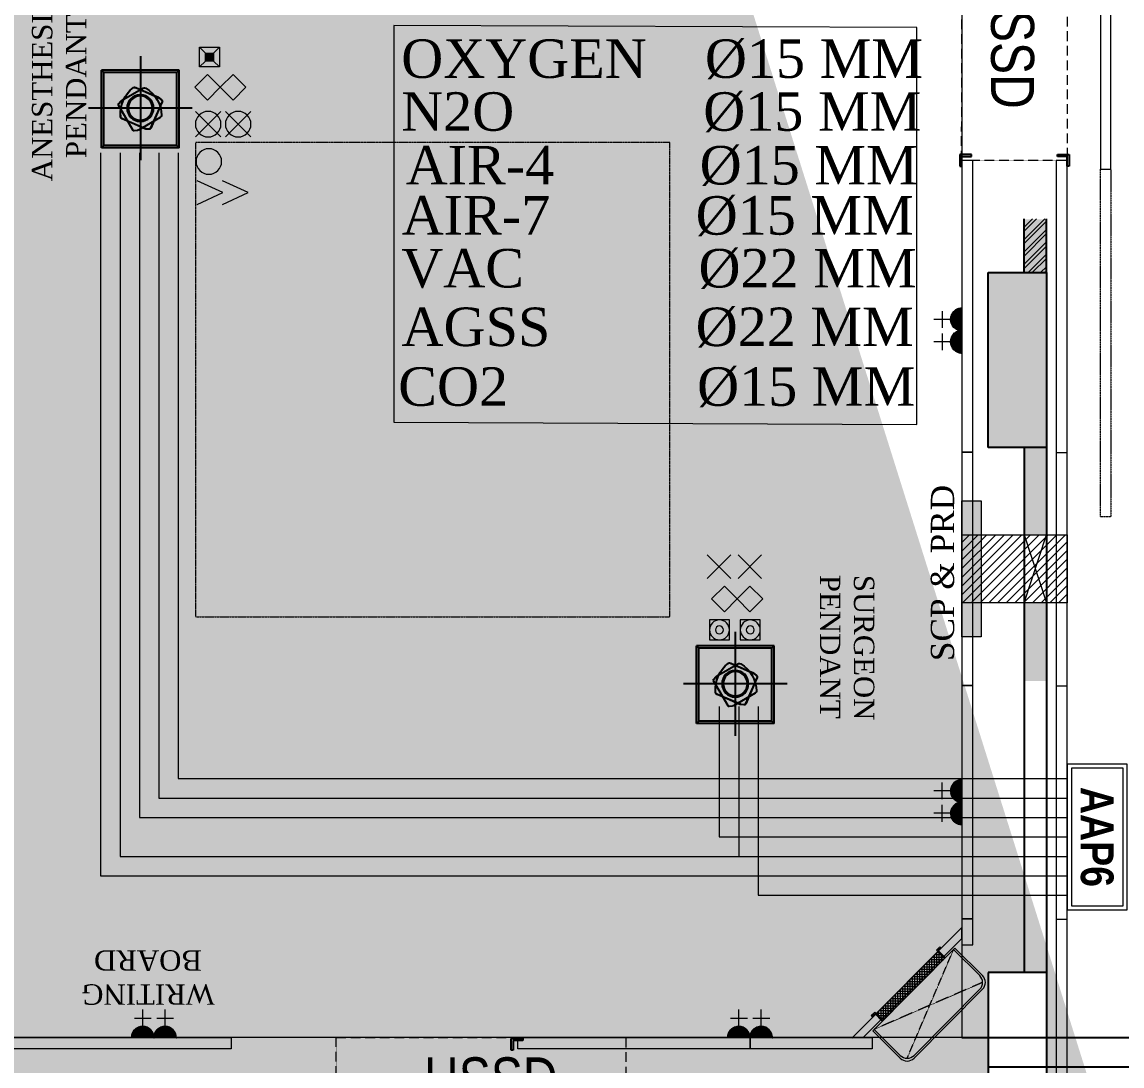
# Model space of a CAD drawing. Header units: metres. Extents: x 11749222 to 11901021, y -3863762 to -3708780.
# Drawn here: x 11811842 to 11817502, y -3812573 to -3807203 of the extents above; entities that cross this region are included whole.
import ezdxf
from ezdxf.enums import TextEntityAlignment as Align

# ---------------------------------------------------------------- set-up
doc = ezdxf.new("R2010")
doc.units = ezdxf.units.M
doc.header["$MEASUREMENT"] = 0
doc.header["$PDMODE"] = 35
for name, pattern in [('CENTER', [0]), ('DASHED', [0.75, 0.5, -0.25]), ('DASHED2', [0.375, 0.25, -0.125]), ('HIDDEN2', [0.1875, 0.125, -0.0625])]:
    doc.linetypes.add(name, pattern=pattern)
doc.layers.get('0').update_dxf_attribs({"color": 251, "linetype": 'CONTINUOUS'})
doc.layers.get('Defpoints').update_dxf_attribs({"color": 251, "linetype": 'CONTINUOUS'})
for name, color, linetype in [('-AC TEXT', 250, 'CONTINUOUS'), ('BLOCK', 251, 'CONTINUOUS'), ('CEN', 8, 'CENTER'), ('EL', 4, 'CONTINUOUS'), ('HATCH', 251, 'CONTINUOUS'), ('HS', 251, 'CONTINUOUS'), ('MEDI AAP', 206, 'CONTINUOUS'), ('OT SCP', 1, 'CONTINUOUS'), ('OT WALL', 252, 'CONTINUOUS'), ('OT WRITING BOARD', 7, 'CONTINUOUS'), ('PEND', 30, 'CONTINUOUS'), ('PRD', 251, 'CONTINUOUS'), ('proposed floor pattern', 5, 'CONTINUOUS'), ('RD', 3, 'CONTINUOUS'), ('Wall', 251, 'CONTINUOUS')]:
    doc.layers.add(name, color=color, linetype=linetype)
for name, color, linetype, lineweight in [('MEDI AGSS', 173, 'CONTINUOUS', 13), ('MEDI AIR 7', 4, 'CONTINUOUS', 25), ('MEDI AIR-4', 6, 'CONTINUOUS', 25), ('Medi CO2', 30, 'CONTINUOUS', 5), ('MEDI N2O', 5, 'CONTINUOUS', 25), ('MEDI O2', 3, 'CONTINUOUS', 25), ('MEDI VAC', 1, 'CONTINUOUS', 25), ('MGPS', 123, 'CONTINUOUS', 13), ('OT TEXT', 251, 'CONTINUOUS', 5), ('PROJETION', 251, 'CONTINUOUS', 5), ('VENT', 251, 'DASHED', 0), ('WALL PANEL', 7, 'CONTINUOUS', 15)]:
    doc.layers.add(name, color=color, linetype=linetype, lineweight=lineweight)
doc.styles.add('0_RM-NM', font='arial.ttf')
doc.styles.add('Arial_3', font='arial.ttf', dxfattribs={"width": 0.8, "height": 245.883234})
doc.styles.add('Scale M 75', font='times.ttf', dxfattribs={"height": 125})
doc.styles.get("Standard").update_dxf_attribs({"font": 'arial.ttf'})
doc.styles.add('STYLE1', font='ARIALNB.TTF')
doc.dimstyles.new('Scale 50', dxfattribs={"dimscale": 0, "dimtxt": 200, "dimasz": 150, "dimexe": 0, "dimexo": 0.1, "dimgap": 0, "dimtad": 0, "dimtoh": 1, "dimdec": 0, "dimzin": 0, "dimdsep": 46, "dimtxsty": '0_RM-NM', "dimcen": 0, "dimdle": 100, "dimclrd": 204, "dimclre": 212, "dimclrt": 224, "dimadec": 0, "dimazin": 0, "dimtfac": 1, "dimtdec": 0, "dimtofl": 0, "dimtmove": 1, "dimatfit": 3, "dimfxl": 0.15, "dimtolj": 1, "dimtzin": 0, "dimlwe": -1, "dimarcsym": 0})

# ---------------------------------------------------------------- blocks, each defined once
blk = doc.blocks.new('A$C53F779DD')
at = {"layer": 'Medi CO2', "linetype": 'ByBlock', "lineweight": 15}
h = blk.add_hatch(color=30, dxfattribs=at)
h.dxf.hatch_style = 1
h.paths.add_polyline_path([(635, 0), (638, 635), (0, 635, -0.414214)])
h.paths.add_polyline_path([(0, 635), (-638, 635), (-635, 0, -0.414214)])
h.paths.add_polyline_path([(0, -635, -0.414214), (-635, 0), (-638, -635)])
h.paths.add_polyline_path([(638, -635), (635, 0, -0.414214), (0, -635)])
h.paths.add_polyline_path([(255, 0, 1), (-255, 0, 1)])
at = {"layer": 'Medi CO2', "color": 30, "linetype": 'ByBlock', "lineweight": 15}
for p, q in [((-641, 635), (636, 635)), ((-638, -635), (-638, 635)), ((636, 635), (636, -635)), ((636, -635), (-641, -635))]:
    blk.add_line(p, q, dxfattribs=at)
for radius in [635, 255]:
    blk.add_circle((0, 0), radius, dxfattribs=at)
blk = doc.blocks.new('A$C173265A9')
at = {"layer": 'MEDI AIR 7', "lineweight": 15}
h = blk.add_hatch(color=4, dxfattribs=at)
h.dxf.hatch_style = 1
h.paths.add_polyline_path([(3169, 1585), (1585, 0), (3169, -1585)])
h.paths.add_polyline_path([(1585, 0), (0, 1585), (0, -1585)])
at = {"layer": 'MEDI AIR 7', "color": 4, "lineweight": 15}
for p, q in [((0, 1585, 0), (3169, -1585, 0)), ((3169, 1585, 0), (0, -1585, 0))]:
    blk.add_line(p, q, dxfattribs=at)
blk = doc.blocks.new('A$C1A766040')
at = {"layer": 'MEDI VAC', "lineweight": 15}
h = blk.add_hatch(color=256, dxfattribs=at)
h.dxf.hatch_style = 1
h.paths.add_polyline_path([(1726, -1726), (3451, 0), (1726, 1726), (0, 0)])
for p, q in [((1726, 1726), (0, 0)), ((3451, 0), (1726, 1726)), ((0, 0), (1726, -1726)), ((1726, -1726), (3451, 0))]:
    blk.add_line(p, q, dxfattribs=at)
blk = doc.blocks.new('A$C3A3D1474')
at = {"layer": 'MEDI AGSS', "lineweight": 15}
h = blk.add_hatch(color=256, dxfattribs=at)
h.dxf.hatch_style = 1
h.paths.add_polyline_path([(258, 255), (-258, 255), (-258, -255), (258, -255)])
for p, q in [((-638, -635), (-638, 635)), ((-638, 635), (638, 635)), ((-638, 635), (-256, 255)), ((256, 255), (638, 635)), ((638, 635), (638, -635)), ((-638, -635), (-256, -255)), ((638, -635), (-638, -635)), ((256, -255), (638, -635))]:
    blk.add_line(p, q, dxfattribs=at)
at = {"layer": 'MEDI AGSS', "lineweight": 15, "elevation": 0}
blk.add_lwpolyline([(-258, 255), (258, 255), (258, -255), (-258, -255)], close=True, dxfattribs=at)
blk = doc.blocks.new('A$C42ED42C6')
at = {"layer": 'MEDI N2O', "linetype": 'Continuous', "lineweight": 15}
h = blk.add_hatch(color=5, dxfattribs=at)
h.dxf.hatch_style = 1
h.paths.add_polyline_path([(2946, 1220), (1726, 0), (2946, -1220, 0.1989124), (3451, 0, 0.1989124)])
h.paths.add_polyline_path([(1726, 0), (505, -1220, 0.4142136), (2946, -1220)])
h.paths.add_polyline_path([(505, 1220, 0.1989124), (0, 0, 0.1989124), (505, -1220), (1726, 0)])
h.paths.add_polyline_path([(2946, 1220, 0.4142136), (505, 1220), (1726, 0)])
at = {"layer": 'MEDI N2O', "color": 5, "linetype": 'Continuous', "lineweight": 15}
blk.add_circle((1726, 0), 1726, dxfattribs=at)
blk = doc.blocks.new('A$C6CEF60F2')
at = {"layer": 'MEDI O2', "lineweight": 15}
h = blk.add_hatch(color=256, dxfattribs=at)
h.dxf.hatch_style = 1
h.paths.add_polyline_path([(0, 1587), (0, -1587), (3451, 0)])
for p, q in [((0, 1587, 0), (3451, 0, 0)), ((3451, 0, 0), (0, -1587, 0))]:
    blk.add_line(p, q, dxfattribs=at)
blk = doc.blocks.new('A$C04586E02')
at = {"layer": 'MEDI AIR-4', "lineweight": 15}
h = blk.add_hatch(color=256, dxfattribs=at)
h.dxf.hatch_style = 1
h.paths.add_polyline_path([(2946, 1220), (1726, 0), (2946, -1220, 0.1989124), (3451, 0, 0.1989124)])
h.paths.add_polyline_path([(1726, 0), (505, -1220, 0.4142136), (2946, -1220)])
h.paths.add_polyline_path([(505, 1220, 0.1989124), (0, 0, 0.1989124), (505, -1220), (1726, 0)])
h.paths.add_polyline_path([(2946, 1220, 0.4142136), (505, 1220), (1726, 0)])
for p, q in [((0, 1726), (3451, -1726)), ((3451, 1726), (0, -1726))]:
    blk.add_line(p, q, dxfattribs=at)
blk.add_circle((1726, 0), 1726, dxfattribs=at)
blk = doc.blocks.new('A$C4C3A21FC')
at = {"color": 177, "ltscale": 15, "true_color": 0x293189}
for p, q in [((0, 0), (0, 60)), ((0, 60), (60, 60)), ((60, 60), (60, 50)), ((60, 50), (10, 50)), ((10, 50), (10, 0)), ((10, 0), (0, 0))]:
    blk.add_line(p, q, dxfattribs=at)
blk = doc.blocks.new('A$C746E60D0')
at = {"lineweight": 15, "ltscale": 200}
h = blk.add_hatch(dxfattribs=at)
h.set_pattern_fill('ANSI37', color=251, scale=100, angle=540, style=0)
h.set_pattern_definition([(225, (40761.635, 430672.29), (8.83883476, -8.83883476), []), (315, (40761.635, 430672.29), (8.83883476, 8.83883476), [])])
h.paths.add_polyline_path([(0, 225.2), (-50, 225.2), (-50, -224.8), (0, -224.8)])
at = {"layer": 'RD', "color": 123, "lineweight": 15}
for p, q in [((-50, -299.6), (-50, 300.1)), ((5, 230.2), (-50, 230.2)), ((10, 250.2), (0, 250.2)), ((0, 245.2), (0, 250.2)), ((5, 245.2), (0, 245.2)), ((5, 245.2), (5, 230.2)), ((10, 250.2), (10, 225.2)), ((10, 225.2), (-50, 225.2)), ((0, -225.2), (0, 225.2)), ((10, -225.2), (-50, -225.2)), ((10, -250.2), (10, -225.2)), ((5, -230.2), (-50, -230.2)), ((5, -245.2), (0, -245.2)), ((0, -250.2), (0, -245.2)), ((10, -250.2), (0, -250.2)), ((5, -245.2), (5, -230.2))]:
    blk.add_line(p, q, dxfattribs=at)
for points in [[(-50, 300.1), (-250, 300.1, 0.414214), (-300, 250.1), (-300, -249.6, 0.414214), (-250, -299.6), (-50, -299.6)], [(-50, 290.1), (-240, 290.1, 0.414214), (-290, 240.1), (-290, -239.6, 0.414214), (-240, -289.6), (-50, -289.6)]]:
    blk.add_lwpolyline(points, format="xyb", dxfattribs=at)
at = {"layer": 'VENT', "linetype": 'DASHED2', "lineweight": 15}
for p, q in [((-275.4, -275), (-50, 290.1)), ((-275.4, 275.4), (-50, -289.6))]:
    blk.add_line(p, q, dxfattribs=at)
blk = doc.blocks.new('A$C42650223')
at = {"layer": 'WALL PANEL', "color": 150, "lineweight": 15}
blk.add_lwpolyline([(282.8, 226.2), (282.8, 282.8), (-282.8, -282.8), (-226.2, -282.8), (282.8, 226.2)], dxfattribs=at)
at = {"layer": 'OT WALL', "xscale": 0.9998750156232056, "yscale": 0.9998750156232056, "zscale": 0.9998750156232056, "rotation": 134.9999999999999}
blk.add_blockref('A$C746E60D0', (0, 0), dxfattribs=at)
blk = doc.blocks.new('A$C067107AD')
at = {"color": 21, "linetype": 'DASHED2', "lineweight": 5, "ltscale": 0.1}
blk.add_lwpolyline([(-1790.9, -53.8), (-1790.9, 0), (-3579.8, 0), (-3579.8, -53.8)], close=True, dxfattribs=at)
at = {"color": 14, "lineweight": 9}
blk.add_lwpolyline([(0, -53.8), (-1790.9, -53.8), (-1790.9, 0), (0, 0), (0, -53.8)], dxfattribs=at)
for points in [[(-79.4, 50.9), (-267.4, 50.9), (-267.4, 32.2), (-79.4, 32.2)], [(-106.1, 56.2), (-127.4, 56.2), (-127.4, -1.1), (-106.1, -1.1)], [(-106.1, -109.9), (-127.4, -109.9), (-127.4, -52.7), (-106.1, -52.7)], [(-79.4, -104.6), (-267.4, -104.6), (-267.4, -86), (-79.4, -86)]]:
    blk.add_lwpolyline(points, close=True, dxfattribs=at)
blk = doc.blocks.new('EL')
at = {"ltscale": 10, "true_color": 0x991b1e}
h = blk.add_hatch(dxfattribs=at)
h.set_pattern_fill('ANSI31', color=244)
h.paths.add_polyline_path([(-50, 0), (50, 0, 1)])
at = {"layer": 'EL', "color": 14, "lineweight": 20}
for p, q in [((0, 50), (0, 125)), ((-37.5, 87.5), (37.5, 87.5)), ((-50, 0), (50, 0))]:
    blk.add_line(p, q, dxfattribs=at)
blk.add_arc((0, 0), 50, 0, 180, dxfattribs=at)
blk = doc.blocks.new('A$C0378139A')
at = {"layer": 'proposed floor pattern', "color": 7, "linetype": 'ByBlock', "lineweight": 15, "ltscale": 100, "xscale": 0.5604414809457731, "yscale": 0.5604414809457731, "zscale": 0.5604414809457731, "rotation": 270}
for p in [(0, 28), (0, -28)]:
    blk.add_blockref('EL', p, dxfattribs=at)
blk = doc.blocks.new('*D146')
at = {"color": 212, "ltscale": 500, "transparency": 16777216}
for p, q in [((11816678.2, -3805658.3), (11817754.3, -3805658.3)), ((11816678.2, -3812426.8), (11817754.3, -3812426.8))]:
    blk.add_line(p, q, dxfattribs=at)
at = {"color": 204, "lineweight": -2, "ltscale": 500, "transparency": 16777216}
for p, q in [((11817754.3, -3805808.3), (11817754.3, -3808743.2)), ((11817754.3, -3812276.8), (11817754.3, -3809342))]:
    blk.add_line(p, q, dxfattribs=at)
at = {"color": 204, "ltscale": 500, "transparency": 16777216}
for points in [[(11817729.3, -3805808.3), (11817779.3, -3805808.3), (11817754.3, -3805658.3)], [(11817729.3, -3812276.8), (11817779.3, -3812276.8), (11817754.3, -3812426.8)]]:
    blk.add_solid(points, dxfattribs=at)
at = {"layer": 'Defpoints', "color": 0, "ltscale": 500, "transparency": 16777216}
for p in [(11816678.1, -3805658.3), (11817754.3, -3805658.3), (11816678.1, -3812426.8)]:
    blk.add_point(p, dxfattribs=at)
at = {"color": 224, "ltscale": 500, "transparency": 16777216, "insert": (11817754.3, -3809042.6), "char_height": 200, "attachment_point": 5, "rotation": 90, "style": '0_RM-NM'}
blk.add_mtext('\\A1;6768', dxfattribs=at)
blk = doc.blocks.new('*D147')
at = {"color": 212, "ltscale": 500, "transparency": 16777216}
for p, q in [((11816213.2, -3805308.3), (11818014.1, -3805308.3)), ((11816813.2, -3812576.8), (11818014.1, -3812576.8))]:
    blk.add_line(p, q, dxfattribs=at)
at = {"color": 204, "lineweight": -2, "ltscale": 500, "transparency": 16777216}
for p, q in [((11818014.1, -3805458.3), (11818014.1, -3808644.6)), ((11818014.1, -3812426.8), (11818014.1, -3809240.6))]:
    blk.add_line(p, q, dxfattribs=at)
at = {"color": 204, "ltscale": 500, "transparency": 16777216}
for points in [[(11817989.1, -3805458.3), (11818039.1, -3805458.3), (11818014.1, -3805308.3)], [(11817989.1, -3812426.8), (11818039.1, -3812426.8), (11818014.1, -3812576.8)]]:
    blk.add_solid(points, dxfattribs=at)
at = {"layer": 'Defpoints', "color": 0, "ltscale": 500, "transparency": 16777216}
for p in [(11816213.1, -3805308.3), (11818014.1, -3805308.3), (11816813.1, -3812576.8)]:
    blk.add_point(p, dxfattribs=at)
at = {"color": 224, "ltscale": 500, "transparency": 16777216, "insert": (11818014.1, -3808942.6), "char_height": 200, "attachment_point": 5, "rotation": 90, "style": '0_RM-NM'}
blk.add_mtext('\\A1;7268', dxfattribs=at)
blk = doc.blocks.new('A$C3E4F7642')
at = {"layer": 'CEN'}
blk.add_line((0, 267.2), (0, -267.2), dxfattribs=at)
at = {"layer": 'CEN', "color": 251, "true_color": 0x636466}
blk.add_line((-267.2, 0), (267.2, 0), dxfattribs=at)
at = {"layer": 'PEND', "color": 244, "linetype": 'Continuous', "true_color": 0x991b1e}
for p, q in [((-200, 195.5), (200, 195.5)), ((-188, 183.5), (-200, 195.5)), ((-200, -204.5), (-200, 195.5)), ((-188, 183.5), (188, 183.5)), ((-188, -192.5), (-188, 183.5)), ((188, 183.5), (200, 195.5)), ((188, -192.5), (188, 183.5)), ((200, -204.5), (200, 195.5)), ((22.7, 106.4), (-95.5, 52.7)), ((25.5, 105.8), (-94.1, 55.2)), ((97, 38.6), (-15.7, 103.2)), ((-112.7, 31.3), (-50.7, -105.4)), ((-111.9, 34.2), (-53.4, -104.1)), ((-99.1, 50.3), (-111.4, 38.3)), ((-97.7, 52.9), (-110.4, 41.2)), ((37.4, -114.6), (112.1, 15.7)), ((111.4, 22.8), (100.3, 35.9)), ((-102.7, -48.7), (10, -113.2)), ((-26, -106), (93.6, -55.4)), ((-23.2, -106.6), (95, -53)), ((-47.4, -107.9), (-30.2, -106.9)), ((-44.5, -109.1), (-27.4, -107.7)), ((14, -114.7), (31, -117.6)), ((-188, -192.5), (-200, -204.5)), ((-200, -204.5), (200, -204.5)), ((-188, -192.5), (188, -192.5)), ((188, -192.5), (200, -204.5))]:
    blk.add_line(p, q, dxfattribs=at)
for radius in [68.3, 68.3, 62.1, 62.1]:
    blk.add_circle((0, 0), radius, dxfattribs=at)
for centre, radius, start, end in [((58.6, -40.2), 167.6, 121.2494, 179.1434), ((-21.9, 92.4), 12.4, 60.1964, 121.2495), ((27.9, 95.1), 12.4, 53.3559, 114.409), ((30.3, 94.3), 12.4, 51.8551, 112.9081), ((-64.7, -29.4), 167.6, 355.462, 53.356), ((-65.5, -27.7), 167.6, 353.9611, 51.8551), ((-107.1, 33.9), 6.21, 134.2642, 204.409), ((-106.1, 36.6), 6.21, 132.7634, 202.9081), ((-90.4, 41.4), 12.4, 114.4091, 134.2643), ((-89.3, 43.8), 12.4, 112.9082, 132.7634), ((90.8, 27.9), 12.4, 40.3412, 60.1964), ((106.7, 18.8), 6.21, 330.1965, 40.3413), ((-96.5, -37.9), 12.4, 179.1433, 240.1963), ((88.8, -44), 12.4, 292.9082, 353.9612), ((89.9, -41.7), 12.4, 294.4091, 355.4621), ((-47.7, -101.7), 6.21, 202.9081, 273.0529), ((-45, -102.9), 6.21, 204.409, 274.5538), ((-30.8, -94.5), 12.4, 273.0529, 292.9081), ((-28.3, -95.3), 12.4, 274.5538, 294.409), ((16.2, -102.4), 12.4, 240.1966, 260.0518), ((32, -111.5), 6.21, 260.0515, 330.1963)]:
    blk.add_arc(centre, radius, start, end, dxfattribs=at)

msp = doc.modelspace()

# ---------------------------------------------------------------- hatches: boundary and pattern name
at = {"ltscale": 500}
msp.add_hatch(color=256, dxfattribs=at).paths.add_polyline_path([(11817113.1, -3808217.7), (11816998.1, -3808217.7), (11816998.1, -3808491.8), (11817113.1, -3808491.8)])
h = msp.add_hatch(color=256, dxfattribs=at)
h.paths.add_polyline_path([(11816998.1, -3809840.2), (11817113.1, -3809840.2), (11817113.1, -3809391.8), (11816998.1, -3809391.8)])
h.paths.add_polyline_path([(11817113.1, -3810190.2), (11816998.1, -3810190.2), (11816998.1, -3810591.8), (11817113.1, -3810591.8)])
at = {"lineweight": 15, "ltscale": 10}
h = msp.add_hatch(dxfattribs=at)
h.set_pattern_fill('ANSI31', color=1, scale=10.000353, angle=1260)
h.set_pattern_definition([(225, (11327261.756, -4119504.818), (22.451432, -22.451432), [])])
h.paths.add_polyline_path([(11817220.2, -3809840.2), (11817220.2, -3810190.2), (11816678, -3810190.2), (11816678, -3809840.1)])
at = {"layer": 'HATCH', "ltscale": 500}
h = msp.add_hatch(color=251, dxfattribs=at)
h.dxf.hatch_style = 1
h.paths.add_polyline_path([(11782733.1, -3820581.8), (11783033.1, -3820581.8), (11783033.1, -3821481.8), (11782733.1, -3821481.8)])
h.paths.add_polyline_path([(11826143.1, -3824446.8), (11827043.1, -3824446.8), (11827043.1, -3824746.8), (11826143.1, -3824746.8)])
h.paths.add_polyline_path([(11800558.1, -3830511.8), (11800858.1, -3830511.8), (11800858.1, -3831411.8), (11800558.1, -3831411.8)])
h.paths.add_polyline_path([(11822943.1, -3830511.8), (11823543.1, -3830511.8), (11823543.1, -3830811.8), (11822943.1, -3830811.8)])
h.paths.add_polyline_path([(11779303.1, -3812391.8), (11780053.1, -3812391.8), (11780053.1, -3812691.8), (11779303.1, -3812691.8)])
h.paths.add_polyline_path([(11779303.1, -3815921.8), (11780203.1, -3815921.8), (11780203.1, -3816221.8), (11779303.1, -3816221.8)])
h.paths.add_polyline_path([(11816284.8, -3830411.8), (11817113.1, -3830411.8), (11817113.1, -3830711.8), (11816284.8, -3830711.8)])
h.paths.add_polyline_path([(11792528.1, -3829811.8), (11792828.1, -3829811.8), (11792828.1, -3830711.8), (11792528.1, -3830711.8)])
h.paths.add_polyline_path([(11786358.1, -3829961.8), (11786658.1, -3829961.8), (11786658.1, -3830711.8), (11786358.1, -3830711.8)])
h.paths.add_polyline_path([(11786033.1, -3830736.8), (11786333.1, -3830736.8), (11786333.1, -3831486.8), (11786033.1, -3831486.8)])
h.paths.add_polyline_path([(11779303.1, -3801521.8), (11780053.1, -3801521.8), (11780053.1, -3801821.8), (11779303.1, -3801821.8)])
h.paths.add_polyline_path([(11826143.1, -3801521.8), (11827043.1, -3801521.8), (11827043.1, -3801821.8), (11826143.1, -3801821.8)])
h.paths.add_polyline_path([(11779203.1, -3820581.8), (11779503.1, -3820581.8), (11779503.1, -3821481.8), (11779203.1, -3821481.8)])
h.paths.add_polyline_path([(11786033.1, -3829961.8), (11786333.1, -3829961.8), (11786333.1, -3830711.8), (11786033.1, -3830711.8)])
h.paths.add_polyline_path([(11826043.1, -3787791.8), (11826343.1, -3787791.8), (11826343.1, -3786813.5), (11826043.1, -3786813.5)])
h.paths.add_polyline_path([(11779303.1, -3808791.8), (11780053.1, -3808791.8), (11780053.1, -3809091.8), (11779303.1, -3809091.8)])
h.paths.add_polyline_path([(11807758.1, -3830511.8), (11808058.1, -3830511.8), (11808058.1, -3831411.8), (11807758.1, -3831411.8)])
h.paths.add_polyline_path([(11826143.1, -3781561.8), (11827043.1, -3781561.8), (11827043.1, -3781861.8), (11826143.1, -3781861.8)])
h.paths.add_polyline_path([(11826143.1, -3797921.8), (11827043.1, -3797921.8), (11827043.1, -3798221.8), (11826143.1, -3798221.8)])
h.paths.add_polyline_path([(11779303.1, -3805191.8), (11780053.1, -3805191.8), (11780053.1, -3805491.8), (11779303.1, -3805491.8)])
h.paths.add_polyline_path([(11811358.1, -3824481.8), (11811658.1, -3824481.8), (11811658.1, -3825381.8), (11811358.1, -3825381.8)])
h.paths.add_polyline_path([(11826143.1, -3805191.8), (11827043.1, -3805191.8), (11827043.1, -3805491.8), (11826143.1, -3805491.8)])
h.paths.add_polyline_path([(11784348.1, -3790791.8), (11784648.1, -3790791.8), (11784648.1, -3791391.8), (11784348.1, -3791391.8)])
h.paths.add_polyline_path([(11779303.1, -3790791.8), (11780203.1, -3790791.8), (11780203.1, -3791091.8), (11779303.1, -3791091.8)])
h.paths.add_polyline_path([(11826143.1, -3790791.8), (11826943.1, -3790791.8), (11826943.1, -3791091.8), (11826143.1, -3791091.8)])
h.paths.add_polyline_path([(11822943.1, -3819521.8), (11823642, -3819521.8), (11823642, -3819821.8), (11822943.1, -3819821.8)])
h.paths.add_polyline_path([(11820113.1, -3830411.8), (11820941.3, -3830411.8), (11820941.3, -3830711.8), (11820113.1, -3830711.8)])
h.paths.add_polyline_path([(11826143.1, -3812391.8), (11827043.1, -3812391.8), (11827043.1, -3812691.8), (11826143.1, -3812691.8)])
h.paths.add_polyline_path([(11784348.1, -3787191.8), (11784648.1, -3787191.8), (11784648.1, -3787791.8), (11784348.1, -3787791.8)])
h.paths.add_polyline_path([(11784673.1, -3787191.8), (11784973.1, -3787191.8), (11784973.1, -3787791.8), (11784673.1, -3787791.8)])
h.paths.add_polyline_path([(11780683.1, -3786891.8), (11780983.1, -3786891.8), (11780983.1, -3787791.8), (11780683.1, -3787791.8)])
h.paths.add_polyline_path([(11826143.1, -3830411.8), (11827043.1, -3830411.8), (11827043.1, -3830711.8), (11826143.1, -3830711.8)])
h.paths.add_polyline_path([(11798793.1, -3779261.8), (11799093.1, -3779261.8), (11799093.1, -3780161.8), (11798793.1, -3780161.8)])
h.paths.add_polyline_path([(11804823.1, -3779261.8), (11805123.1, -3779261.8), (11805123.1, -3780161.8), (11804823.1, -3780161.8)])
h.paths.add_polyline_path([(11782733.1, -3829961.8), (11783033.1, -3829961.8), (11783033.1, -3830711.8), (11782733.1, -3830711.8)])
h.paths.add_polyline_path([(11784673.1, -3790791.8), (11784973.1, -3790791.8), (11784973.1, -3791391.8), (11784673.1, -3791391.8)])
h.paths.add_polyline_path([(11795493.1, -3779261.8), (11795793.1, -3779261.8), (11795793.1, -3780161.8), (11795493.1, -3780161.8)])
h.paths.add_polyline_path([(11780683.1, -3781011.8), (11780983.1, -3781011.8), (11780983.1, -3781761.8), (11780683.1, -3781761.8)])
h.paths.add_polyline_path([(11784348.1, -3794391.8), (11784648.1, -3794391.8), (11784648.1, -3794991.8), (11784348.1, -3794991.8)])
h.paths.add_polyline_path([(11784673.1, -3794991.8), (11784973.1, -3794991.8), (11784973.1, -3794391.8), (11784673.1, -3794391.8)])
h.paths.add_polyline_path([(11782733.1, -3815471.8), (11783033.1, -3815471.8), (11783033.1, -3816221.8), (11782733.1, -3816221.8)])
h.paths.add_polyline_path([(11784348.1, -3781011.8), (11784648.1, -3781011.8), (11784648.1, -3781761.8), (11784348.1, -3781761.8)])
h.paths.add_polyline_path([(11782283.1, -3830736.8), (11783033.1, -3830736.8), (11783033.1, -3831036.8), (11782283.1, -3831036.8)])
h.paths.add_polyline_path([(11811358.1, -3830511.8), (11811658.1, -3830511.8), (11811658.1, -3831411.8), (11811358.1, -3831411.8)])
h.paths.add_polyline_path([(11782733.1, -3824481.8), (11783033.1, -3824481.8), (11783033.1, -3825231.8), (11782733.1, -3825231.8)])
h.paths.add_polyline_path([(11804158.1, -3830511.8), (11804458.1, -3830511.8), (11804458.1, -3831411.8), (11804158.1, -3831411.8)])
h.paths.add_polyline_path([(11826143.1, -3794391.8), (11827043.1, -3794391.8), (11827043.1, -3794691.8), (11826143.1, -3794691.8)])
h.paths.add_polyline_path([(11779303.1, -3797921.8), (11780053.1, -3797921.8), (11780053.1, -3798221.8), (11779303.1, -3798221.8)])
h.paths.add_polyline_path([(11820113.1, -3830736.8), (11820713.1, -3830736.8), (11820713.1, -3831036.8), (11820113.1, -3831036.8)])
h.paths.add_polyline_path([(11779028.1, -3830736.8), (11779778.1, -3830736.8), (11779778.1, -3831036.8), (11779028.1, -3831036.8)])
h.paths.add_polyline_path([(11816513.1, -3830736.8), (11817113.1, -3830736.8), (11817113.1, -3831036.8), (11816513.1, -3831036.8)])
h.paths.add_polyline_path([(11780203.1, -3794391.8), (11779303.1, -3794391.8), (11779303.1, -3794691.8), (11780203.1, -3794691.8)])
h.paths.add_polyline_path([(11792528.1, -3824481.8), (11792828.1, -3824481.8), (11792828.1, -3825381.8), (11792528.1, -3825381.8)])
h.paths.add_polyline_path([(11796958.1, -3830511.8), (11797258.1, -3830511.8), (11797258.1, -3831411.8), (11796958.1, -3831411.8)])
h.paths.add_polyline_path([(11816813.1, -3824481.8), (11817113.1, -3824481.8), (11817113.1, -3825381.8), (11816813.1, -3825381.8)])
h.paths.add_polyline_path([(11826143.1, -3815921.8), (11827043.1, -3815921.8), (11827043.1, -3816221.8), (11826143.1, -3816221.8)])
h.paths.add_polyline_path([(11826143.1, -3821181.8), (11827121.3, -3821181.8), (11827121.3, -3821481.8), (11826143.1, -3821481.8)])
h.paths.add_polyline_path([(11787103.1, -3780861.8), (11787403.1, -3780861.8), (11787403.1, -3781761.8), (11787103.1, -3781761.8)])
edge = h.paths.add_edge_path()
edge.add_line((11807608.1, -3780861.8), (11807608.1, -3781761.8))
edge.add_line((11820113.1, -3821481.8), (11821091.3, -3821481.8))
edge.add_line((11786033.1, -3815471.8), (11786033.1, -3816221.8))
edge.add_line((11807908.1, -3787791.8), (11807908.1, -3786891.8))
edge.add_line((11786333.1, -3825231.8), (11786333.1, -3824481.8))
edge.add_line((11786358.1, -3824481.8), (11786358.1, -3825231.8))
h.paths.add_polyline_path([(11804823.1, -3821181.8), (11805723.1, -3821181.8), (11805723.1, -3821481.8), (11804823.1, -3821481.8)], flags=17)
h.paths.add_polyline_path([(11789463.1, -3820581.8), (11789763.1, -3820581.8), (11789763.1, -3821481.8), (11789463.1, -3821481.8)], flags=17)
h.paths.add_polyline_path([(11786358.1, -3820731.8), (11786658.1, -3820731.8), (11786658.1, -3821481.8), (11786358.1, -3821481.8)], flags=17)
h.paths.add_polyline_path([(11786358.1, -3824481.8), (11786658.1, -3824481.8), (11786658.1, -3825231.8), (11786358.1, -3825231.8)], flags=17)
h.paths.add_polyline_path([(11794814.8, -3821181.8), (11795793.1, -3821181.8), (11795793.1, -3821481.8), (11794814.8, -3821481.8)], flags=17)
h.paths.add_polyline_path([(11796618.9, -3824481.8), (11797597.2, -3824481.8), (11797597.2, -3824781.8), (11796618.9, -3824781.8)], flags=17)
h.paths.add_polyline_path([(11810183.1, -3821181.8), (11811083.1, -3821181.8), (11811083.1, -3821481.8), (11810183.1, -3821481.8)], flags=17)
h.paths.add_polyline_path([(11798793.1, -3821181.8), (11799771.3, -3821181.8), (11799771.3, -3821481.8), (11798793.1, -3821481.8)], flags=17)
h.paths.add_polyline_path([(11816213.1, -3821181.8), (11817113.1, -3821181.8), (11817113.1, -3821481.8), (11816213.1, -3821481.8)], flags=17)
h.paths.add_polyline_path([(11786033.1, -3820731.8), (11786333.1, -3820731.8), (11786333.1, -3821481.8), (11786033.1, -3821481.8)], flags=17)
h.paths.add_polyline_path([(11786033.1, -3824481.8), (11786333.1, -3824481.8), (11786333.1, -3825231.8), (11786033.1, -3825231.8)], flags=17)
h.paths.add_polyline_path([(11810183.1, -3794391.8), (11811083.1, -3794391.8), (11811083.1, -3794691.8), (11810183.1, -3794691.8)], flags=17)
h.paths.add_polyline_path([(11804823.1, -3787191.8), (11805123.1, -3787191.8), (11805123.1, -3787791.8), (11804823.1, -3787791.8)], flags=16)
h.paths.add_polyline_path([(11804823.1, -3801521.8), (11805723.1, -3801521.8), (11805723.1, -3801821.8), (11804823.1, -3801821.8)], flags=17)
h.paths.add_polyline_path([(11801593.1, -3785331.8), (11802193.1, -3785331.8), (11802193.1, -3785631.8), (11801593.1, -3785631.8)], flags=17)
h.paths.add_polyline_path([(11801593.1, -3787491.8), (11802193.1, -3787491.8), (11802193.1, -3787791.8), (11801593.1, -3787791.8)], flags=16)
h.paths.add_polyline_path([(11810183.1, -3815921.8), (11811083.1, -3815921.8), (11811083.1, -3816221.8), (11810183.1, -3816221.8)], flags=17)
h.paths.add_polyline_path([(11786033.1, -3815471.8), (11786333.1, -3815471.8), (11786333.1, -3816221.8), (11786033.1, -3816221.8)], flags=17)
h.paths.add_polyline_path([(11795793.1, -3805491.8), (11794893.1, -3805491.8), (11794893.1, -3805191.8), (11795793.1, -3805191.8)], flags=17)
h.paths.add_polyline_path([(11788863.1, -3812391.8), (11789763.1, -3812391.8), (11789763.1, -3812691.8), (11788863.1, -3812691.8)], flags=17)
h.paths.add_polyline_path([(11795493.1, -3815621.8), (11795793.1, -3815621.8), (11795793.1, -3816521.8), (11795493.1, -3816521.8)], flags=17)
h.paths.add_polyline_path([(11788863.1, -3815921.8), (11789763.1, -3815921.8), (11789763.1, -3816221.8), (11788863.1, -3816221.8)], flags=17)
h.paths.add_polyline_path([(11804823.1, -3812391.8), (11805723.1, -3812391.8), (11805723.1, -3812691.8), (11804823.1, -3812691.8)], flags=17)
h.paths.add_polyline_path([(11786358.1, -3815471.8), (11786658.1, -3815471.8), (11786658.1, -3816221.8), (11786358.1, -3816221.8)], flags=17)
h.paths.add_polyline_path([(11788863.1, -3808791.8), (11789763.1, -3808791.8), (11789763.1, -3809091.8), (11788863.1, -3809091.8)], flags=17)
h.paths.add_polyline_path([(11810183.1, -3797921.8), (11811083.1, -3797921.8), (11811083.1, -3798221.8), (11810183.1, -3798221.8)], flags=17)
h.paths.add_polyline_path([(11810183.1, -3808791.8), (11811083.1, -3808791.8), (11811083.1, -3809091.8), (11810183.1, -3809091.8)], flags=17)
h.paths.add_polyline_path([(11810183.1, -3805191.8), (11811083.1, -3805191.8), (11811083.1, -3805491.8), (11810183.1, -3805491.8)], flags=17)
h.paths.add_polyline_path([(11813683.1, -3819521.8), (11814283.1, -3819521.8), (11814283.1, -3819821.8), (11813683.1, -3819821.8)], flags=17)
h.paths.add_polyline_path([(11820113.1, -3801521.8), (11821013.1, -3801521.8), (11821013.1, -3801821.8), (11820113.1, -3801821.8)], flags=17)
h.paths.add_polyline_path([(11816213.1, -3801521.8), (11817113.1, -3801521.8), (11817113.1, -3801821.8), (11816213.1, -3801821.8)], flags=17)
h.paths.add_polyline_path([(11798793.1, -3808491.8), (11799093.1, -3808491.8), (11799093.1, -3809391.8), (11798793.1, -3809391.8)], flags=17)
h.paths.add_polyline_path([(11804823.1, -3808791.8), (11805723.1, -3808791.8), (11805723.1, -3809091.8), (11804823.1, -3809091.8)], flags=17)
h.paths.add_polyline_path([(11820113.1, -3821181.8), (11821091.3, -3821181.8), (11821091.3, -3821481.8), (11820113.1, -3821481.8)], flags=17)
h.paths.add_polyline_path([(11795493.1, -3808491.8), (11795793.1, -3808491.8), (11795793.1, -3809391.8), (11795493.1, -3809391.8)], flags=17)
h.paths.add_polyline_path([(11816813.1, -3808491.8), (11817113.1, -3808491.8), (11817113.1, -3809391.8), (11816813.1, -3809391.8)], flags=17)
h.paths.add_polyline_path([(11798793.1, -3801521.8), (11799693.1, -3801521.8), (11799693.1, -3801821.8), (11798793.1, -3801821.8)], flags=17)
h.paths.add_polyline_path([(11811910.6, -3787491.8), (11812810.6, -3787491.8), (11812810.6, -3787791.8), (11811910.6, -3787791.8)], flags=17)
h.paths.add_polyline_path([(11816213.1, -3787491.8), (11817113.1, -3787491.8), (11817113.1, -3787791.8), (11816213.1, -3787791.8)], flags=17)
h.paths.add_polyline_path([(11820113.1, -3787491.8), (11821013.1, -3787491.8), (11821013.1, -3787791.8), (11820113.1, -3787791.8)], flags=17)
h.paths.add_polyline_path([(11804823.1, -3805191.8), (11805723.1, -3805191.8), (11805723.1, -3805491.8), (11804823.1, -3805491.8)], flags=17)
h.paths.add_polyline_path([(11798793.1, -3805191.8), (11799693.1, -3805191.8), (11799693.1, -3805491.8), (11798793.1, -3805491.8)], flags=17)
h.paths.add_polyline_path([(11792363.1, -3819521.8), (11792963.1, -3819521.8), (11792963.1, -3819821.8), (11792363.1, -3819821.8)], flags=17)
h.paths.add_polyline_path([(11804823.1, -3794391.8), (11805723.1, -3794391.8), (11805723.1, -3794691.8), (11804823.1, -3794691.8)], flags=17)
h.paths.add_polyline_path([(11788863.1, -3805191.8), (11789763.1, -3805191.8), (11789763.1, -3805491.8), (11788863.1, -3805491.8)], flags=17)
h.paths.add_polyline_path([(11820113.1, -3805191.8), (11821013.1, -3805191.8), (11821013.1, -3805491.8), (11820113.1, -3805491.8)], flags=17)
h.paths.add_polyline_path([(11816213.1, -3805191.8), (11817113.1, -3805191.8), (11817113.1, -3805491.8), (11816213.1, -3805491.8)], flags=17)
h.paths.add_polyline_path([(11820113.1, -3808491.8), (11820413.1, -3808491.8), (11820413.1, -3809391.8), (11820113.1, -3809391.8)], flags=17)
h.paths.add_polyline_path([(11798793.1, -3812091.8), (11799093.1, -3812091.8), (11799093.1, -3812991.8), (11798793.1, -3812991.8)], flags=17)
h.paths.add_polyline_path([(11820113.1, -3815621.8), (11820413.1, -3815621.8), (11820413.1, -3816521.8), (11820113.1, -3816521.8)], flags=17)
h.paths.add_polyline_path([(11804823.1, -3797921.8), (11805723.1, -3797921.8), (11805723.1, -3798221.8), (11804823.1, -3798221.8)], flags=17)
h.paths.add_polyline_path([(11816813.1, -3797621.8), (11817113.1, -3797621.8), (11817113.1, -3798521.8), (11816813.1, -3798521.8)], flags=17)
h.paths.add_polyline_path([(11820113.1, -3797621.8), (11820413.1, -3797621.8), (11820413.1, -3798521.8), (11820113.1, -3798521.8)], flags=17)
h.paths.add_polyline_path([(11794893.1, -3801521.8), (11795793.1, -3801521.8), (11795793.1, -3801821.8), (11794893.1, -3801821.8)], flags=17)
h.paths.add_polyline_path([(11809987.8, -3801521.6), (11811083.1, -3801521.8), (11811083.1, -3801821.8), (11809987.8, -3801821.6)], flags=17)
h.paths.add_polyline_path([(11788863.1, -3801521.8), (11789763.1, -3801521.8), (11789763.1, -3801821.8), (11788863.1, -3801821.8)], flags=17)
h.paths.add_polyline_path([(11803818.9, -3824481.8), (11804797.2, -3824481.8), (11804797.2, -3824781.8), (11803818.9, -3824781.8)], flags=17)
h.paths.add_polyline_path([(11795493.1, -3812091.8), (11795793.1, -3812091.8), (11795793.1, -3812991.8), (11795493.1, -3812991.8)], flags=17)
h.paths.add_polyline_path([(11791348.1, -3781761.8), (11791648.1, -3781761.8), (11791648.1, -3780961.8), (11791348.1, -3780961.8)], flags=17)
h.paths.add_polyline_path([(11820113.1, -3794091.8), (11820413.1, -3794091.8), (11820413.1, -3794991.8), (11820113.1, -3794991.8)], flags=17)
h.paths.add_polyline_path([(11795493.1, -3784731.8), (11795793.1, -3784731.8), (11795793.1, -3785631.8), (11795493.1, -3785631.8)], flags=17)
h.paths.add_polyline_path([(11810183.1, -3790791.8), (11811083.1, -3790791.8), (11811083.1, -3791091.8), (11810183.1, -3791091.8)], flags=17)
h.paths.add_polyline_path([(11804823.1, -3784731.8), (11805123.1, -3784731.8), (11805123.1, -3785631.8), (11804823.1, -3785631.8)], flags=17)
h.paths.add_polyline_path([(11791348.1, -3786891.8), (11791648.1, -3786891.8), (11791648.1, -3787791.8), (11791348.1, -3787791.8)], flags=17)
h.paths.add_polyline_path([(11807608.1, -3786891.8), (11807908.1, -3786891.8), (11807908.1, -3787791.8), (11807608.1, -3787791.8)], flags=16)
h.paths.add_polyline_path([(11788863.1, -3790791.8), (11789763.1, -3790791.8), (11789763.1, -3791091.8), (11788863.1, -3791091.8)], flags=17)
h.paths.add_polyline_path([(11798793.1, -3790791.8), (11799438.1, -3790791.8), (11799438.1, -3791091.8), (11798793.1, -3791091.8)], flags=17)
h.paths.add_polyline_path([(11787103.1, -3786891.8), (11787403.1, -3786891.8), (11787403.1, -3787791.8), (11787103.1, -3787791.8)], flags=17)
h.paths.add_polyline_path([(11816813.1, -3780861.8), (11817113.1, -3780861.8), (11817113.1, -3781761.8), (11816813.1, -3781761.8)], flags=17)
h.paths.add_polyline_path([(11795493.1, -3786891.8), (11795793.1, -3786891.8), (11795793.1, -3787791.8), (11795493.1, -3787791.8)], flags=17)
h.paths.add_polyline_path([(11812210.6, -3780861.8), (11812510.6, -3780861.8), (11812510.6, -3781761.8), (11812210.6, -3781761.8)], flags=17)
h.paths.add_polyline_path([(11820113.1, -3790791.8), (11821013.1, -3790791.8), (11821013.1, -3791091.8), (11820113.1, -3791091.8)], flags=17)
h.paths.add_polyline_path([(11795493.1, -3797621.8), (11795793.1, -3797621.8), (11795793.1, -3798521.8), (11795493.1, -3798521.8)], flags=17)
h.paths.add_polyline_path([(11788863.1, -3794391.8), (11789763.1, -3794391.8), (11789763.1, -3794691.8), (11788863.1, -3794691.8)], flags=17)
h.paths.add_polyline_path([(11807608.1, -3780861.8), (11807908.1, -3780861.8), (11807908.1, -3781761.8), (11807608.1, -3781761.8)], flags=17)
h.paths.add_polyline_path([(11816213.1, -3790791.8), (11817113.1, -3790791.8), (11817113.1, -3791091.8), (11816213.1, -3791091.8)], flags=17)
h.paths.add_polyline_path([(11820113.1, -3780861.8), (11820413.1, -3780861.8), (11820413.1, -3781761.8), (11820113.1, -3781761.8)], flags=17)
h.paths.add_polyline_path([(11807418.9, -3824481.8), (11808397.2, -3824481.8), (11808397.2, -3824781.8), (11807418.9, -3824781.8)], flags=17)
h.paths.add_polyline_path([(11804823.1, -3790791.8), (11805723.1, -3790791.8), (11805723.1, -3791091.8), (11804823.1, -3791091.8)], flags=17)
h.paths.add_polyline_path([(11804823.1, -3815921.8), (11805723.1, -3815921.8), (11805723.1, -3816221.8), (11804823.1, -3816221.8)], flags=17)
h.paths.add_polyline_path([(11798793.1, -3794091.8), (11799093.1, -3794091.8), (11799093.1, -3794991.8), (11798793.1, -3794991.8)], flags=17)
h.paths.add_polyline_path([(11810183.1, -3812391.8), (11811083.1, -3812391.8), (11811083.1, -3812691.8), (11810183.1, -3812691.8)], flags=17)
h.paths.add_polyline_path([(11795493.1, -3794991.8), (11795793.1, -3794991.8), (11795793.1, -3794094.2), (11795493.1, -3794094.2)], flags=17)
h.paths.add_polyline_path([(11816813.1, -3812091.8), (11817113.1, -3812091.8), (11817113.1, -3812991.8), (11816813.1, -3812991.8)], flags=17)
h.paths.add_polyline_path([(11798793.1, -3815621.8), (11799093.1, -3815621.8), (11799093.1, -3816521.8), (11798793.1, -3816521.8)], flags=17)
h.paths.add_polyline_path([(11820113.1, -3812091.8), (11820413.1, -3812091.8), (11820413.1, -3812991.8), (11820113.1, -3812991.8)], flags=17)
h.paths.add_polyline_path([(11794814.8, -3790791.8), (11795793.1, -3790791.8), (11795793.1, -3791091.8), (11794814.8, -3791091.8)], flags=17)
h.paths.add_polyline_path([(11816813.1, -3815621.8), (11817113.1, -3815621.8), (11817113.1, -3816521.8), (11816813.1, -3816521.8)], flags=17)
h.paths.add_polyline_path([(11798793.1, -3797621.8), (11799093.1, -3797621.8), (11799093.1, -3798521.8), (11798793.1, -3798521.8)], flags=17)
h.paths.add_polyline_path([(11788863.1, -3797921.8), (11789763.1, -3797921.8), (11789763.1, -3798221.8), (11788863.1, -3798221.8)], flags=17)
h.paths.add_polyline_path([(11816813.1, -3794091.8), (11817113.1, -3794091.8), (11817113.1, -3794991.8), (11816813.1, -3794991.8)], flags=17)
h.paths.add_polyline_path([(11820413.1, -3824539), (11820113.1, -3824539), (11820113.1, -3825460.1), (11820413.1, -3825460.1)])
at = {"layer": 'HS', "lineweight": 0, "ltscale": 10}
h = msp.add_hatch(dxfattribs=at)
h.set_pattern_fill('ANSI32', color=256, scale=120)
h.set_pattern_definition([(45, (494556.813, -32393.16), (-31.81980515, 31.81980515), []), (45, (494578.026, -32393.16), (-31.81980515, 31.81980515), [])])
h.paths.add_polyline_path([(11817114.4, -3808215.2), (11816999.4, -3808215.2), (11816998.1, -3808491.8), (11817000.9, -3808491.8), (11817000.9, -3808491.6), (11817112.9, -3808491.8), (11817113.1, -3808491.8)])
at = {"layer": 'OT WRITING BOARD', "lineweight": 5, "ltscale": 30}
h = msp.add_hatch(color=256, dxfattribs=at)
h.dxf.hatch_style = 1
h.paths.add_polyline_path([(11816678.4, -3809665.2), (11816778.4, -3809665.1), (11816778.1, -3810365.1), (11816678.1, -3810365.2)])
h = msp.add_hatch(color=256, dxfattribs=at)
h.dxf.hatch_style = 1
h.paths.add_polyline_path([(11812833.8, -3812523.3), (11812833.9, -3812423.3), (11811885.8, -3812422.6), (11811885.8, -3812522.6)])

# ---------------------------------------------------------------- linework, layer by layer
at = {"lineweight": 25}
for p, q in [((11816998.1, -3808491.8), (11816998.1, -3808215.2)), ((11817113.1, -3808491.8), (11817113.1, -3808215.2)), ((11816998.1, -3809391.8), (11816998.1, -3812091.8)), ((11817113.1, -3809391.8), (11817113.1, -3813556.8)), ((11817113.1, -3812091.8), (11816813.1, -3812091.8)), ((11816813.1, -3812091.8), (11816813.1, -3812991.8))]:
    msp.add_line(p, q, dxfattribs=at)
at = {"lineweight": 25, "ltscale": 500}
for p, q in [((11816813.1, -3809391.8), (11816813.1, -3808491.8)), ((11816813.1, -3808491.8), (11817113.1, -3808491.8)), ((11817113.1, -3808491.8), (11817113.1, -3809391.8)), ((11817113.1, -3809391.8), (11816813.1, -3809391.8))]:
    msp.add_line(p, q, dxfattribs=at)
at = {"color": 1, "linetype": 'DASHED2', "lineweight": 5, "ltscale": 200}
for points in [[(11817220.2, -3806125.6), (11817220.2, -3807915.2), (11816677.1, -3807915.2), (11816678.1, -3806125.6)], [(11813458.9, -3812426.9), (11814948.5, -3812426.9), (11814948.5, -3813000.1), (11813458.9, -3812999.2)]]:
    msp.add_lwpolyline(points, close=True, dxfattribs=at)
at = {"color": 114, "lineweight": 5, "ltscale": 15, "true_color": 0x139b48, "const_width": 0.18}
for points in [[(11816677.1, -3807915.2), (11817220.2, -3807915.3), (11817220.2, -3807895.3), (11816677.2, -3807894.8), (11816677.1, -3807915.2)], [(11813458.9, -3813000.1), (11813458.9, -3812426.9), (11813478.9, -3812426.9), (11813479.3, -3813000.1), (11813458.9, -3813000.1)], [(11814948.5, -3813000.1), (11814948.5, -3812426.9), (11814928.5, -3812426.9), (11814928.1, -3813000.1), (11814948.5, -3813000.1)]]:
    msp.add_lwpolyline(points, dxfattribs=at)
at = {"layer": 'BLOCK', "color": 7, "lineweight": 0, "ltscale": 500}
msp.add_lwpolyline([(11811233.1, -3805658.3), (11816678.1, -3805658.3), (11816678.1, -3812426.8), (11811233.1, -3812426.8)], close=True, dxfattribs=at)
at = {"layer": 'MEDI AAP', "color": 165, "lineweight": 15, "ltscale": 0.8, "true_color": 0x5e67af}
msp.add_lwpolyline([(11817220.2, -3811019.6), (11817220.2, -3811769.6), (11817528.8, -3811769.6), (11817528.8, -3811019.6), (11817220.2, -3811019.6)], dxfattribs=at)
msp.add_lwpolyline([(11817507.5, -3811748.3), (11817507.5, -3811040.9), (11817241.5, -3811040.9), (11817241.5, -3811748.3)], close=True, dxfattribs=at)
at = {"layer": 'MEDI AGSS', "lineweight": 15}
msp.add_lwpolyline([(11812246.8, -3807875.5), (11812246.8, -3811594.6), (11817220.2, -3811594.6)], dxfattribs=at)
at = {"layer": 'MEDI AIR 7', "color": 4, "lineweight": 15}
msp.add_lwpolyline([(11815430, -3810723), (11815430, -3811394.6), (11817220.2, -3811394.6)], dxfattribs=at)
at = {"layer": 'MEDI AIR-4', "lineweight": 15}
msp.add_lwpolyline([(11812446.8, -3807875.5), (11812446.8, -3811294.6), (11817220.2, -3811294.6)], dxfattribs=at)
at = {"layer": 'Medi CO2', "color": 30, "linetype": 'ByBlock', "lineweight": 15}
msp.add_lwpolyline([(11815630, -3810723), (11815630, -3811694.6), (11817220.2, -3811694.6)], dxfattribs=at)
at = {"layer": 'MEDI N2O', "color": 5, "linetype": 'Continuous', "lineweight": 15}
msp.add_lwpolyline([(11812546.8, -3807875.5), (11812546.8, -3811194.6), (11817220.2, -3811194.6)], dxfattribs=at)
at = {"layer": 'MEDI O2', "color": 3, "lineweight": 15}
msp.add_lwpolyline([(11812646.8, -3807875.5), (11812646.8, -3811094.6), (11817220.2, -3811094.6)], dxfattribs=at)
at = {"layer": 'MEDI VAC', "lineweight": 15}
for points in [[(11812346.8, -3807875.5), (11812346.8, -3811494.6), (11817220.2, -3811494.6)], [(11815530, -3810723), (11815530, -3811494.6)]]:
    msp.add_lwpolyline(points, dxfattribs=at)
at = {"layer": 'MGPS', "color": 206, "lineweight": 9, "elevation": 29.1}
msp.add_lwpolyline([(11816446.5, -3807231.1), (11813755.9, -3807220.1), (11813755.9, -3809261.7), (11816446.5, -3809272.7)], close=True, dxfattribs=at)
at = {"layer": 'OT SCP', "lineweight": 5, "ltscale": 30}
msp.add_lwpolyline([(11816678.1, -3810365.2), (11816678.1, -3809665.2), (11816778.1, -3809665.1), (11816778.1, -3810365.1)], close=True, dxfattribs=at)
at = {"layer": 'PRD', "color": 1, "lineweight": 15, "ltscale": 500}
msp.add_lwpolyline([(11817220.2, -3809840.2), (11817220.2, -3810190.2), (11816678.1, -3810190.2), (11816678.1, -3809840.2)], close=True, dxfattribs=at)
at = {"layer": 'PRD', "lineweight": 15, "ltscale": 500}
for points in [[(11816998, -3810190.2), (11817113.1, -3809840.2)], [(11816998.1, -3809840.2), (11817113.1, -3810190.2)]]:
    msp.add_lwpolyline(points, dxfattribs=at)
msp.add_lwpolyline([(11817113.1, -3809840.2), (11817113.1, -3810190.2), (11816998.1, -3810190.2), (11816998.1, -3809840.2)], close=True, dxfattribs=at)
at = {"layer": 'PROJETION', "color": 242, "linetype": 'HIDDEN2', "lineweight": 15, "true_color": 0xcd2027}
msp.add_lwpolyline([(11812735.6, -3807822.6), (11812735.6, -3810262.6), (11815175.6, -3810262.6), (11815175.6, -3807822.6)], close=True, dxfattribs=at)
at = {"layer": 'WALL PANEL', "color": 150, "lineweight": 15}
for points in [[(11816678.1, -3807915.2), (11816678.1, -3811815.2), (11816735.2, -3811815.2)], [(11816735.2, -3811815.2), (11816678.1, -3811815.2), (11816678.1, -3811949.8), (11816735.2, -3811949.8), (11816735.3, -3807915.2)], [(11816735.2, -3807915.2), (11816678.1, -3807915.2)], [(11816678.1, -3809415.2), (11816735.2, -3809415.2)], [(11816735.2, -3809415.2), (11816678.1, -3809415.2)], [(11817163.1, -3809417.8), (11817163.1, -3813608.8), (11817220.2, -3813608.8), (11817220.2, -3809417.8)], [(11816678.1, -3810615.2), (11816735.2, -3810615.2)], [(11816735.2, -3810615.2), (11816678.1, -3810615.2)], [(11817163.1, -3810617.8), (11817220.2, -3810617.8)], [(11817163.1, -3811817.8), (11817220.2, -3811817.8)]]:
    msp.add_lwpolyline(points, dxfattribs=at)
for points in [[(11817220.1, -3807915.2), (11817162.9, -3807915.2), (11817163.1, -3809417.8), (11817220.2, -3809417.8)], [(11814394, -3812484), (11814394, -3812426.8), (11815588.8, -3812426.8), (11815588.8, -3812484)], [(11815589, -3812484), (11815589, -3812426.8), (11816217.2, -3812426.8), (11816217.2, -3812484)]]:
    msp.add_lwpolyline(points, close=True, dxfattribs=at)
at = {"layer": 'WALL PANEL', "color": 150, "lineweight": 15, "elevation": 6220.7}
msp.add_lwpolyline([(11811694.4, -3812484), (11811694.4, -3812426.8), (11812918.6, -3812426.8), (11812918.6, -3812484)], close=True, dxfattribs=at)

# ---------------------------------------------------------------- block references
at = {"layer": '-AC TEXT', "linetype": 'Continuous', "xscale": -1}
for p in [(11812451.3, -3807645.5), (11815512.6, -3810606.4, 1103.3)]:
    msp.add_blockref('A$C3E4F7642', p, dxfattribs=at)
at = {"color": 14, "lineweight": 9, "xscale": -1.00003526228851, "yscale": 1.00003526228851, "zscale": 1.00003526228851, "rotation": 270}
msp.add_blockref('A$C067107AD', (11817444.6, -3806168.4, 1103.3), dxfattribs=at)
at = {"lineweight": 5, "ltscale": 15}
for p, xscale, yscale, zscale, rotation in [((11816727.2, -3807884.8), -1.000035262288511, 1.000035262288511, 1.00003526228851, 89.94171084283477), ((11817170.2, -3807885, -6220.7), 1.000035262288377, 1.000035262288377, 1.000035262288377, 269.9417108430893), ((11814358.9, -3812491.3, -6220.7), 1.000035262288511, 1.000035262288511, 1.000035262288511, 359.9417108428348)]:
    msp.add_blockref('A$C4C3A21FC', p, dxfattribs=dict(at, xscale=xscale, yscale=yscale, zscale=zscale, rotation=rotation))
at = {"layer": 'MEDI AGSS', "lineweight": 15, "xscale": 0.08041196397417884, "yscale": 0.08041196397417884, "zscale": 0.08041196397417884}
msp.add_blockref('A$C3A3D1474', (11812807.6, -3807383.2), dxfattribs=at)
at = {"layer": 'MEDI AIR 7', "color": 4, "xscale": -0.03817977723849444, "yscale": 0.03817977723849444, "zscale": 0.03817977723849444}
for p in [(11815489, -3810004.5), (11815647.7, -3810004.5)]:
    msp.add_blockref('A$C173265A9', p, dxfattribs=at)
at = {"layer": 'MEDI AIR-4', "xscale": -0.03811700942077248, "yscale": 0.03811700942077248, "zscale": 0.03811700942077248, "rotation": 180}
for p in [(11812734.6, -3807728.4), (11812888.8, -3807728.4)]:
    msp.add_blockref('A$C04586E02', p, dxfattribs=at)
at = {"layer": 'Medi CO2', "color": 30, "linetype": 'ByBlock', "lineweight": 15, "xscale": -0.080581927337564, "yscale": 0.080581927337564, "zscale": 0.080581927337564}
for p in [(11815430.9, -3810329.6), (11815589.5, -3810329.6)]:
    msp.add_blockref('A$C53F779DD', p, dxfattribs=at)
at = {"layer": 'MEDI N2O', "xscale": -0.03811700942077248, "yscale": 0.03811700942077248, "zscale": 0.03811700942077248, "rotation": 180}
msp.add_blockref('A$C42ED42C6', (11812737.9, -3807920.4), dxfattribs=at)
at = {"layer": 'MEDI O2'}
for name, p, xscale, yscale, zscale, rotation in [('A$C6CEF60F2', (11812743.7, -3808080.3), -0.03811700942077248, 0.03811700942077248, 0.03811700942077248, 180), ('A$C6CEF60F2', (11812873.9, -3808080.3), -0.03811700942077248, 0.03811700942077248, 0.03811700942077248, 180), ('A$C42650223', (11816395.8, -3812143.4), 1.000391653779627, 1.000391653779627, 1.000391653779627, 0.1328198564989488)]:
    msp.add_blockref(name, p, dxfattribs=dict(at, xscale=xscale, yscale=yscale, zscale=zscale, rotation=rotation))
at = {"layer": 'MEDI VAC', "xscale": -0.03811700942077248, "yscale": 0.03811700942077248, "zscale": 0.03811700942077248, "rotation": 180}
for p in [(11812730.9, -3807538.5), (11812862.5, -3807538.5)]:
    msp.add_blockref('A$C1A766040', p, dxfattribs=at)
at = {"layer": 'MEDI VAC', "xscale": -0.03817977723849444, "yscale": 0.03817977723849444, "zscale": 0.03817977723849444}
for p in [(11815522, -3810170.6), (11815653.8, -3810170.6)]:
    msp.add_blockref('A$C1A766040', p, dxfattribs=at)
at = {"layer": 'Wall', "color": 2, "xscale": -2.056706882191938, "yscale": 2.056706882191938, "zscale": 2.056706882191938}
msp.add_blockref('A$C0378139A', (11816678.1, -3808790.6), dxfattribs=at)
at = {"layer": 'Wall', "color": 2, "xscale": 2.056706882191938, "yscale": 2.056706882191938, "zscale": 2.056706882191938}
for p, rotation in [((11816678.1, -3811215.2), 180), ((11812521.9, -3812426.8, 6220.7), 90), ((11815588.8, -3812426.8), 90.00000000000001)]:
    msp.add_blockref('A$C0378139A', p, dxfattribs=dict(at, rotation=rotation))

# ---------------------------------------------------------------- texts
at = {"color": 251, "ltscale": 25, "insert": (11817049.8, -3807305.8, -523.1), "char_height": 221.3, "attachment_point": 2, "rotation": 270, "line_spacing_factor": 0.938532, "style": 'Arial_3'}
msp.add_mtext('HSSD', dxfattribs=at)
at = {"color": 251, "ltscale": 25, "insert": (11814254.5, -3812528.1, -523.1), "char_height": 221.3, "attachment_point": 2, "line_spacing_factor": 0.938532, "style": 'Arial_3'}
msp.add_mtext('HSSD', dxfattribs=at)
at = {"layer": 'MEDI AAP', "color": 165, "lineweight": 15, "true_color": 0x5e67af, "style": 'STYLE1'}
msp.add_text('AAP6', height=168.51, rotation=270, dxfattribs=at).set_placement((11817374.5, -3811394.6), align=Align.MIDDLE_CENTER)
at = {"layer": 'MGPS', "color": 7, "lineweight": 9, "style": 'Scale M 75'}
for s, p in [('OXYGEN    Ø15 MM', (11813793.7, -3807490.2, 29.1)), ('N2O             Ø15 MM', (11813793.3, -3807762.1, 29.1)), ('AIR-4          Ø15 MM', (11813816.5, -3808038.4, 29.1)), ('AIR-7          Ø15 MM', (11813796.1, -3808296.5, 29.1)), ('VAC            Ø22 MM', (11813793.8, -3808568.2, 29.1)), ('AGSS          Ø22 MM', (11813795.5, -3808869.6, 29.1)), ('CO2             Ø15 MM', (11813778.2, -3809176.8, 29.1))]:
    msp.add_text(s, height=198.117, rotation=0, dxfattribs=at).set_placement(p)
at = {"layer": 'OT TEXT', "color": 117, "lineweight": 15, "attachment_point": 5}
for s, insert, char_height, width, rotation in [('\\pxql;{\\fTimes New Roman|b0|i0|c0|p18;\\C5;ANESTHESIA\\P   PENDANT}', (11812033.6, -3807390.6), 105, 1262.539, 90), ('{\\fTimes New Roman|b0|i0|c0|p18;\\C5;SCP & PRD }', (11816579.4, -3810037.1, -11321.3), 120, 2169.785, 90), ('\\pxql;{\\fTimes New Roman|b0|i0|c0|p18;\\C5;SURGEON\\PPENDANT}', (11816087.7, -3810677.6, 3.5), 105, 1262.539, 270), ('{\\fTimes New Roman|b0|i0|c0|p18;\\C5;WRITING BOARD }', (11812490.8, -3812117.1, 11321.3), 105.004, 871.245, 180)]:
    msp.add_mtext(s, dxfattribs=dict(at, insert=insert, char_height=char_height, width=width, rotation=rotation))

# ---------------------------------------------------------------- dimensions: what is measured, and where the dimension line sits
at = {"ltscale": 500}
for base, p1, p2, picture, middle in [((11818014.1236, -3805308.3472), (11816813.061, -3812576.8078), (11816213.0602, -3805308.3472), '*D147', (11818014.1236, -3808942.5775)), ((11817754.3154, -3805658.3472), (11816678.061, -3812426.8078), (11816678.061, -3805658.3472), '*D146', (11817754.3154, -3809042.5775))]:
    dim = msp.add_linear_dim(base=base, p1=p1, p2=p2, angle=90, dimstyle='Scale 50', override={"dimscale": 1}, dxfattribs=at)
    dim.commit()
    dim.dimension.update_dxf_attribs({"geometry": picture, "text_midpoint": middle})

doc.saveas('drawing.dxf')
